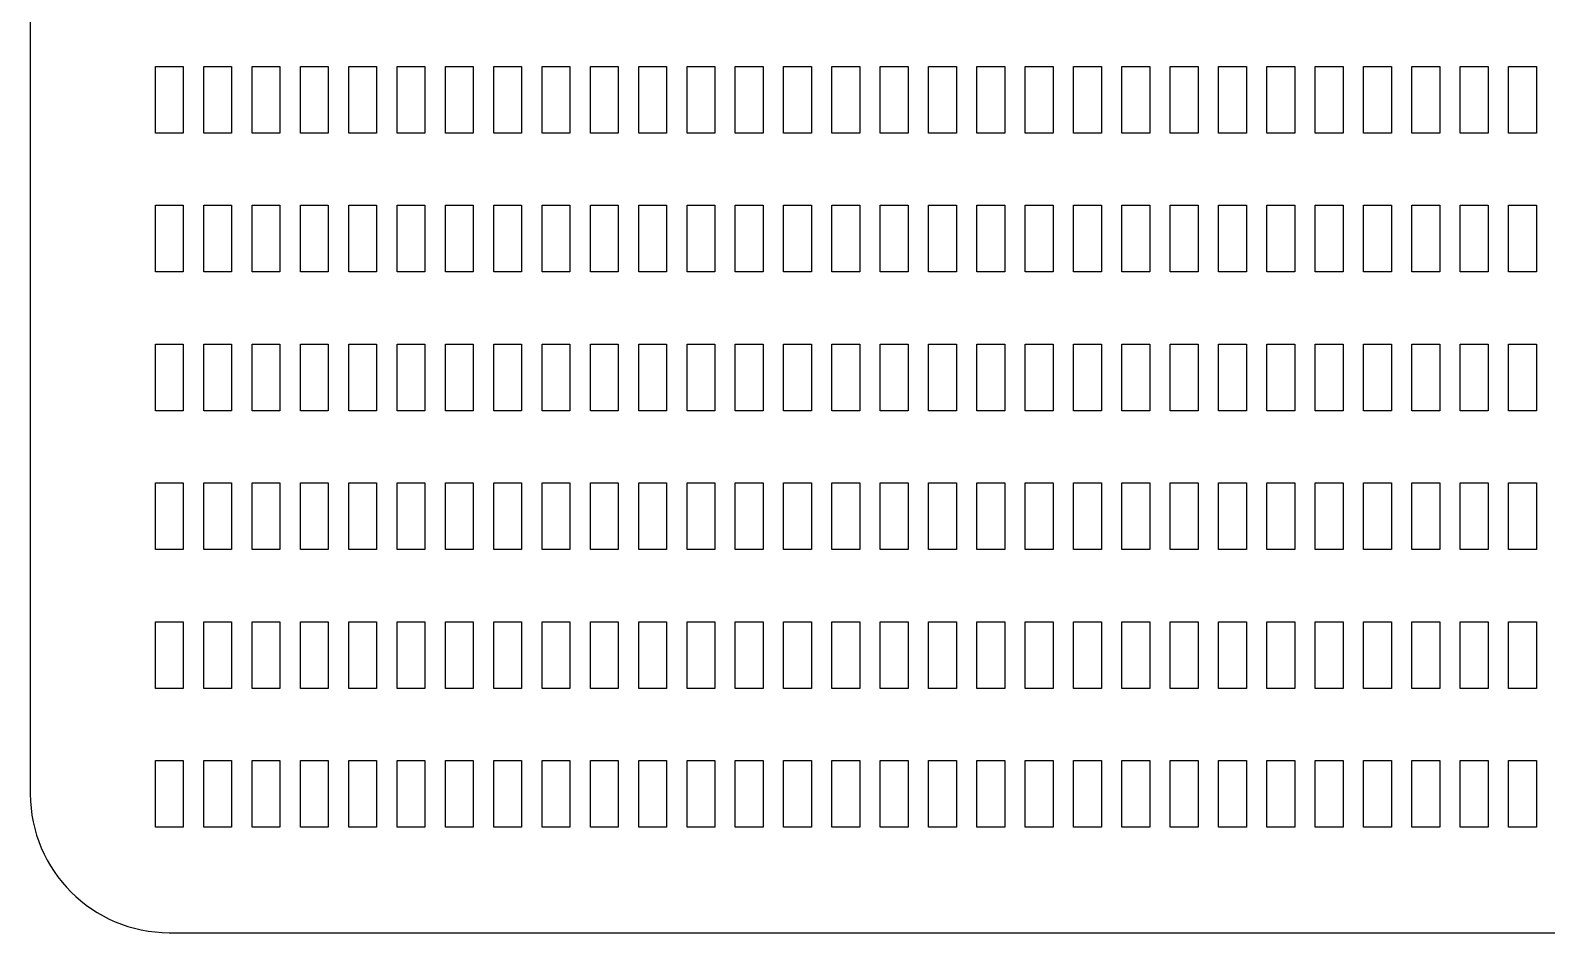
# Model space of a CAD drawing. Extents: x 9 to 33, y 0 to 18.
# Drawn here: x 12.308 to 15.036, y 4.035 to 5.66 of the extents above; entities that cross this region are included whole.
import ezdxf

# ---------------------------------------------------------------- set-up
doc = ezdxf.new("R2010")
doc.units = 0
doc.header["$MEASUREMENT"] = 0
doc.layers.add('OBJECT', color=3, linetype='CONTINUOUS')

msp = doc.modelspace()

# ---------------------------------------------------------------- linework, layer by layer
at = {"layer": 'OBJECT'}
for p, q in [((12.30769, 6.90987), (12.30769, 4.28487)), ((12.53269, 5.59487), (12.58269, 5.59487)), ((12.53269, 5.47487), (12.53269, 5.59487)), ((12.58269, 5.59487), (12.58269, 5.47487)), ((12.61965, 5.47487), (12.61965, 5.59487)), ((12.61965, 5.59487), (12.66965, 5.59487)), ((12.66965, 5.59487), (12.66965, 5.47487)), ((12.70661, 5.47487), (12.70661, 5.59487)), ((12.70661, 5.59487), (12.75661, 5.59487)), ((12.75661, 5.59487), (12.75661, 5.47487)), ((12.79357, 5.47487), (12.79357, 5.59487)), ((12.79357, 5.59487), (12.84357, 5.59487)), ((12.84357, 5.59487), (12.84357, 5.47487)), ((12.88053, 5.47487), (12.88053, 5.59487)), ((12.88053, 5.59487), (12.93053, 5.59487)), ((12.93053, 5.59487), (12.93053, 5.47487)), ((12.9675, 5.47487), (12.9675, 5.59487)), ((12.9675, 5.59487), (13.0175, 5.59487)), ((13.0175, 5.59487), (13.0175, 5.47487)), ((13.05446, 5.47487), (13.05446, 5.59487)), ((13.05446, 5.59487), (13.10446, 5.59487)), ((13.10446, 5.59487), (13.10446, 5.47487)), ((13.14142, 5.47487), (13.14142, 5.59487)), ((13.14142, 5.59487), (13.19142, 5.59487)), ((13.19142, 5.59487), (13.19142, 5.47487)), ((13.22838, 5.47487), (13.22838, 5.59487)), ((13.22838, 5.59487), (13.27838, 5.59487)), ((13.27838, 5.59487), (13.27838, 5.47487)), ((13.31534, 5.47487), (13.31534, 5.59487)), ((13.31534, 5.59487), (13.36534, 5.59487)), ((13.36534, 5.59487), (13.36534, 5.47487)), ((13.40231, 5.47487), (13.40231, 5.59487)), ((13.40231, 5.59487), (13.45231, 5.59487)), ((13.45231, 5.59487), (13.45231, 5.47487)), ((13.48927, 5.47487), (13.48927, 5.59487)), ((13.48927, 5.59487), (13.53927, 5.59487)), ((13.53927, 5.59487), (13.53927, 5.47487)), ((13.57623, 5.47487), (13.57623, 5.59487)), ((13.57623, 5.59487), (13.62623, 5.59487)), ((13.62623, 5.59487), (13.62623, 5.47487)), ((13.66319, 5.47487), (13.66319, 5.59487)), ((13.66319, 5.59487), (13.71319, 5.59487)), ((13.71319, 5.59487), (13.71319, 5.47487)), ((13.75015, 5.47487), (13.75015, 5.59487)), ((13.75015, 5.59487), (13.80015, 5.59487)), ((13.80015, 5.59487), (13.80015, 5.47487)), ((13.83712, 5.47487), (13.83712, 5.59487)), ((13.83712, 5.59487), (13.88712, 5.59487)), ((13.88712, 5.59487), (13.88712, 5.47487)), ((13.92408, 5.47487), (13.92408, 5.59487)), ((13.92408, 5.59487), (13.97408, 5.59487)), ((13.97408, 5.59487), (13.97408, 5.47487)), ((14.01104, 5.47487), (14.01104, 5.59487)), ((14.01104, 5.59487), (14.06104, 5.59487)), ((14.06104, 5.59487), (14.06104, 5.47487)), ((14.098, 5.47487), (14.098, 5.59487)), ((14.098, 5.59487), (14.148, 5.59487)), ((14.148, 5.59487), (14.148, 5.47487)), ((14.18496, 5.47487), (14.18496, 5.59487)), ((14.18496, 5.59487), (14.23496, 5.59487)), ((14.23496, 5.59487), (14.23496, 5.47487)), ((14.27193, 5.47487), (14.27193, 5.59487)), ((14.27193, 5.59487), (14.32193, 5.59487)), ((14.32193, 5.59487), (14.32193, 5.47487)), ((14.35889, 5.47487), (14.35889, 5.59487)), ((14.35889, 5.59487), (14.40889, 5.59487)), ((14.40889, 5.59487), (14.40889, 5.47487)), ((14.44585, 5.47487), (14.44585, 5.59487)), ((14.44585, 5.59487), (14.49585, 5.59487)), ((14.49585, 5.59487), (14.49585, 5.47487)), ((14.53281, 5.47487), (14.53281, 5.59487)), ((14.53281, 5.59487), (14.58281, 5.59487)), ((14.58281, 5.59487), (14.58281, 5.47487)), ((14.61977, 5.47487), (14.61977, 5.59487)), ((14.61977, 5.59487), (14.66977, 5.59487)), ((14.66977, 5.59487), (14.66977, 5.47487)), ((14.70674, 5.47487), (14.70674, 5.59487)), ((14.70674, 5.59487), (14.75674, 5.59487)), ((14.75674, 5.59487), (14.75674, 5.47487)), ((14.7937, 5.47487), (14.7937, 5.59487)), ((14.7937, 5.59487), (14.8437, 5.59487)), ((14.8437, 5.59487), (14.8437, 5.47487)), ((14.88066, 5.47487), (14.88066, 5.59487)), ((14.88066, 5.59487), (14.93066, 5.59487)), ((14.93066, 5.59487), (14.93066, 5.47487)), ((14.96762, 5.47487), (14.96762, 5.59487)), ((14.96762, 5.59487), (15.01762, 5.59487)), ((15.01762, 5.59487), (15.01762, 5.47487)), ((12.58269, 5.47487), (12.53269, 5.47487)), ((12.66965, 5.47487), (12.61965, 5.47487)), ((12.75661, 5.47487), (12.70661, 5.47487)), ((12.84357, 5.47487), (12.79357, 5.47487)), ((12.93053, 5.47487), (12.88053, 5.47487)), ((13.0175, 5.47487), (12.9675, 5.47487)), ((13.10446, 5.47487), (13.05446, 5.47487)), ((13.19142, 5.47487), (13.14142, 5.47487)), ((13.27838, 5.47487), (13.22838, 5.47487)), ((13.36534, 5.47487), (13.31534, 5.47487)), ((13.45231, 5.47487), (13.40231, 5.47487)), ((13.53927, 5.47487), (13.48927, 5.47487)), ((13.62623, 5.47487), (13.57623, 5.47487)), ((13.71319, 5.47487), (13.66319, 5.47487)), ((13.80015, 5.47487), (13.75015, 5.47487)), ((13.88712, 5.47487), (13.83712, 5.47487)), ((13.97408, 5.47487), (13.92408, 5.47487)), ((14.06104, 5.47487), (14.01104, 5.47487)), ((14.148, 5.47487), (14.098, 5.47487)), ((14.23496, 5.47487), (14.18496, 5.47487)), ((14.32193, 5.47487), (14.27193, 5.47487)), ((14.40889, 5.47487), (14.35889, 5.47487)), ((14.49585, 5.47487), (14.44585, 5.47487)), ((14.58281, 5.47487), (14.53281, 5.47487)), ((14.66977, 5.47487), (14.61977, 5.47487)), ((14.75674, 5.47487), (14.70674, 5.47487)), ((14.8437, 5.47487), (14.7937, 5.47487)), ((14.93066, 5.47487), (14.88066, 5.47487)), ((15.01762, 5.47487), (14.96762, 5.47487)), ((12.53269, 5.34487), (12.58269, 5.34487)), ((12.53269, 5.22487), (12.53269, 5.34487)), ((12.58269, 5.34487), (12.58269, 5.22487)), ((12.61965, 5.22487), (12.61965, 5.34487)), ((12.61965, 5.34487), (12.66965, 5.34487)), ((12.66965, 5.34487), (12.66965, 5.22487)), ((12.70661, 5.22487), (12.70661, 5.34487)), ((12.70661, 5.34487), (12.75661, 5.34487)), ((12.75661, 5.34487), (12.75661, 5.22487)), ((12.79357, 5.22487), (12.79357, 5.34487)), ((12.79357, 5.34487), (12.84357, 5.34487)), ((12.84357, 5.34487), (12.84357, 5.22487)), ((12.88053, 5.22487), (12.88053, 5.34487)), ((12.88053, 5.34487), (12.93053, 5.34487)), ((12.93053, 5.34487), (12.93053, 5.22487)), ((12.9675, 5.22487), (12.9675, 5.34487)), ((12.9675, 5.34487), (13.0175, 5.34487)), ((13.0175, 5.34487), (13.0175, 5.22487)), ((13.05446, 5.22487), (13.05446, 5.34487)), ((13.05446, 5.34487), (13.10446, 5.34487)), ((13.10446, 5.34487), (13.10446, 5.22487)), ((13.14142, 5.22487), (13.14142, 5.34487)), ((13.14142, 5.34487), (13.19142, 5.34487)), ((13.19142, 5.34487), (13.19142, 5.22487)), ((13.22838, 5.22487), (13.22838, 5.34487)), ((13.22838, 5.34487), (13.27838, 5.34487)), ((13.27838, 5.34487), (13.27838, 5.22487)), ((13.31534, 5.22487), (13.31534, 5.34487)), ((13.31534, 5.34487), (13.36534, 5.34487)), ((13.36534, 5.34487), (13.36534, 5.22487)), ((13.40231, 5.22487), (13.40231, 5.34487)), ((13.40231, 5.34487), (13.45231, 5.34487)), ((13.45231, 5.34487), (13.45231, 5.22487)), ((13.48927, 5.22487), (13.48927, 5.34487)), ((13.48927, 5.34487), (13.53927, 5.34487)), ((13.53927, 5.34487), (13.53927, 5.22487)), ((13.57623, 5.22487), (13.57623, 5.34487)), ((13.57623, 5.34487), (13.62623, 5.34487)), ((13.62623, 5.34487), (13.62623, 5.22487)), ((13.66319, 5.22487), (13.66319, 5.34487)), ((13.66319, 5.34487), (13.71319, 5.34487)), ((13.71319, 5.34487), (13.71319, 5.22487)), ((13.75015, 5.22487), (13.75015, 5.34487)), ((13.75015, 5.34487), (13.80015, 5.34487)), ((13.80015, 5.34487), (13.80015, 5.22487)), ((13.83712, 5.22487), (13.83712, 5.34487)), ((13.83712, 5.34487), (13.88712, 5.34487)), ((13.88712, 5.34487), (13.88712, 5.22487)), ((13.92408, 5.22487), (13.92408, 5.34487)), ((13.92408, 5.34487), (13.97408, 5.34487)), ((13.97408, 5.34487), (13.97408, 5.22487)), ((14.01104, 5.22487), (14.01104, 5.34487)), ((14.01104, 5.34487), (14.06104, 5.34487)), ((14.06104, 5.34487), (14.06104, 5.22487)), ((14.098, 5.22487), (14.098, 5.34487)), ((14.098, 5.34487), (14.148, 5.34487)), ((14.148, 5.34487), (14.148, 5.22487)), ((14.18496, 5.22487), (14.18496, 5.34487)), ((14.18496, 5.34487), (14.23496, 5.34487)), ((14.23496, 5.34487), (14.23496, 5.22487)), ((14.27193, 5.22487), (14.27193, 5.34487)), ((14.27193, 5.34487), (14.32193, 5.34487)), ((14.32193, 5.34487), (14.32193, 5.22487)), ((14.35889, 5.22487), (14.35889, 5.34487)), ((14.35889, 5.34487), (14.40889, 5.34487)), ((14.40889, 5.34487), (14.40889, 5.22487)), ((14.44585, 5.22487), (14.44585, 5.34487)), ((14.44585, 5.34487), (14.49585, 5.34487)), ((14.49585, 5.34487), (14.49585, 5.22487)), ((14.53281, 5.22487), (14.53281, 5.34487)), ((14.53281, 5.34487), (14.58281, 5.34487)), ((14.58281, 5.34487), (14.58281, 5.22487)), ((14.61977, 5.22487), (14.61977, 5.34487)), ((14.61977, 5.34487), (14.66977, 5.34487)), ((14.66977, 5.34487), (14.66977, 5.22487)), ((14.70674, 5.22487), (14.70674, 5.34487)), ((14.70674, 5.34487), (14.75674, 5.34487)), ((14.75674, 5.34487), (14.75674, 5.22487)), ((14.7937, 5.22487), (14.7937, 5.34487)), ((14.7937, 5.34487), (14.8437, 5.34487)), ((14.8437, 5.34487), (14.8437, 5.22487)), ((14.88066, 5.22487), (14.88066, 5.34487)), ((14.88066, 5.34487), (14.93066, 5.34487)), ((14.93066, 5.34487), (14.93066, 5.22487)), ((14.96762, 5.22487), (14.96762, 5.34487)), ((14.96762, 5.34487), (15.01762, 5.34487)), ((15.01762, 5.34487), (15.01762, 5.22487)), ((12.58269, 5.22487), (12.53269, 5.22487)), ((12.66965, 5.22487), (12.61965, 5.22487)), ((12.75661, 5.22487), (12.70661, 5.22487)), ((12.84357, 5.22487), (12.79357, 5.22487)), ((12.93053, 5.22487), (12.88053, 5.22487)), ((13.0175, 5.22487), (12.9675, 5.22487)), ((13.10446, 5.22487), (13.05446, 5.22487)), ((13.19142, 5.22487), (13.14142, 5.22487)), ((13.27838, 5.22487), (13.22838, 5.22487)), ((13.36534, 5.22487), (13.31534, 5.22487)), ((13.45231, 5.22487), (13.40231, 5.22487)), ((13.53927, 5.22487), (13.48927, 5.22487)), ((13.62623, 5.22487), (13.57623, 5.22487)), ((13.71319, 5.22487), (13.66319, 5.22487)), ((13.80015, 5.22487), (13.75015, 5.22487)), ((13.88712, 5.22487), (13.83712, 5.22487)), ((13.97408, 5.22487), (13.92408, 5.22487)), ((14.06104, 5.22487), (14.01104, 5.22487)), ((14.148, 5.22487), (14.098, 5.22487)), ((14.23496, 5.22487), (14.18496, 5.22487)), ((14.32193, 5.22487), (14.27193, 5.22487)), ((14.40889, 5.22487), (14.35889, 5.22487)), ((14.49585, 5.22487), (14.44585, 5.22487)), ((14.58281, 5.22487), (14.53281, 5.22487)), ((14.66977, 5.22487), (14.61977, 5.22487)), ((14.75674, 5.22487), (14.70674, 5.22487)), ((14.8437, 5.22487), (14.7937, 5.22487)), ((14.93066, 5.22487), (14.88066, 5.22487)), ((15.01762, 5.22487), (14.96762, 5.22487)), ((12.53269, 5.09487), (12.58269, 5.09487)), ((12.53269, 4.97487), (12.53269, 5.09487)), ((12.58269, 5.09487), (12.58269, 4.97487)), ((12.61965, 4.97487), (12.61965, 5.09487)), ((12.61965, 5.09487), (12.66965, 5.09487)), ((12.66965, 5.09487), (12.66965, 4.97487)), ((12.70661, 4.97487), (12.70661, 5.09487)), ((12.70661, 5.09487), (12.75661, 5.09487)), ((12.75661, 5.09487), (12.75661, 4.97487)), ((12.79357, 4.97487), (12.79357, 5.09487)), ((12.79357, 5.09487), (12.84357, 5.09487)), ((12.84357, 5.09487), (12.84357, 4.97487)), ((12.88053, 4.97487), (12.88053, 5.09487)), ((12.88053, 5.09487), (12.93053, 5.09487)), ((12.93053, 5.09487), (12.93053, 4.97487)), ((12.9675, 4.97487), (12.9675, 5.09487)), ((12.9675, 5.09487), (13.0175, 5.09487)), ((13.0175, 5.09487), (13.0175, 4.97487)), ((13.05446, 4.97487), (13.05446, 5.09487)), ((13.05446, 5.09487), (13.10446, 5.09487)), ((13.10446, 5.09487), (13.10446, 4.97487)), ((13.14142, 4.97487), (13.14142, 5.09487)), ((13.14142, 5.09487), (13.19142, 5.09487)), ((13.19142, 5.09487), (13.19142, 4.97487)), ((13.22838, 4.97487), (13.22838, 5.09487)), ((13.22838, 5.09487), (13.27838, 5.09487)), ((13.27838, 5.09487), (13.27838, 4.97487)), ((13.31534, 4.97487), (13.31534, 5.09487)), ((13.31534, 5.09487), (13.36534, 5.09487)), ((13.36534, 5.09487), (13.36534, 4.97487)), ((13.40231, 4.97487), (13.40231, 5.09487)), ((13.40231, 5.09487), (13.45231, 5.09487)), ((13.45231, 5.09487), (13.45231, 4.97487)), ((13.48927, 4.97487), (13.48927, 5.09487)), ((13.48927, 5.09487), (13.53927, 5.09487)), ((13.53927, 5.09487), (13.53927, 4.97487)), ((13.57623, 4.97487), (13.57623, 5.09487)), ((13.57623, 5.09487), (13.62623, 5.09487)), ((13.62623, 5.09487), (13.62623, 4.97487)), ((13.66319, 4.97487), (13.66319, 5.09487)), ((13.66319, 5.09487), (13.71319, 5.09487)), ((13.71319, 5.09487), (13.71319, 4.97487)), ((13.75015, 4.97487), (13.75015, 5.09487)), ((13.75015, 5.09487), (13.80015, 5.09487)), ((13.80015, 5.09487), (13.80015, 4.97487)), ((13.83712, 4.97487), (13.83712, 5.09487)), ((13.83712, 5.09487), (13.88712, 5.09487)), ((13.88712, 5.09487), (13.88712, 4.97487)), ((13.92408, 4.97487), (13.92408, 5.09487)), ((13.92408, 5.09487), (13.97408, 5.09487)), ((13.97408, 5.09487), (13.97408, 4.97487)), ((14.01104, 4.97487), (14.01104, 5.09487)), ((14.01104, 5.09487), (14.06104, 5.09487)), ((14.06104, 5.09487), (14.06104, 4.97487)), ((14.098, 4.97487), (14.098, 5.09487)), ((14.098, 5.09487), (14.148, 5.09487)), ((14.148, 5.09487), (14.148, 4.97487)), ((14.18496, 4.97487), (14.18496, 5.09487)), ((14.18496, 5.09487), (14.23496, 5.09487)), ((14.23496, 5.09487), (14.23496, 4.97487)), ((14.27193, 4.97487), (14.27193, 5.09487)), ((14.27193, 5.09487), (14.32193, 5.09487)), ((14.32193, 5.09487), (14.32193, 4.97487)), ((14.35889, 4.97487), (14.35889, 5.09487)), ((14.35889, 5.09487), (14.40889, 5.09487)), ((14.40889, 5.09487), (14.40889, 4.97487)), ((14.44585, 4.97487), (14.44585, 5.09487)), ((14.44585, 5.09487), (14.49585, 5.09487)), ((14.49585, 5.09487), (14.49585, 4.97487)), ((14.53281, 4.97487), (14.53281, 5.09487)), ((14.53281, 5.09487), (14.58281, 5.09487)), ((14.58281, 5.09487), (14.58281, 4.97487)), ((14.61977, 4.97487), (14.61977, 5.09487)), ((14.61977, 5.09487), (14.66977, 5.09487)), ((14.66977, 5.09487), (14.66977, 4.97487)), ((14.70674, 4.97487), (14.70674, 5.09487)), ((14.70674, 5.09487), (14.75674, 5.09487)), ((14.75674, 5.09487), (14.75674, 4.97487)), ((14.7937, 4.97487), (14.7937, 5.09487)), ((14.7937, 5.09487), (14.8437, 5.09487)), ((14.8437, 5.09487), (14.8437, 4.97487)), ((14.88066, 4.97487), (14.88066, 5.09487)), ((14.88066, 5.09487), (14.93066, 5.09487)), ((14.93066, 5.09487), (14.93066, 4.97487)), ((14.96762, 4.97487), (14.96762, 5.09487)), ((14.96762, 5.09487), (15.01762, 5.09487)), ((15.01762, 5.09487), (15.01762, 4.97487)), ((12.58269, 4.97487), (12.53269, 4.97487)), ((12.66965, 4.97487), (12.61965, 4.97487)), ((12.75661, 4.97487), (12.70661, 4.97487)), ((12.84357, 4.97487), (12.79357, 4.97487)), ((12.93053, 4.97487), (12.88053, 4.97487)), ((13.0175, 4.97487), (12.9675, 4.97487)), ((13.10446, 4.97487), (13.05446, 4.97487)), ((13.19142, 4.97487), (13.14142, 4.97487)), ((13.27838, 4.97487), (13.22838, 4.97487)), ((13.36534, 4.97487), (13.31534, 4.97487)), ((13.45231, 4.97487), (13.40231, 4.97487)), ((13.53927, 4.97487), (13.48927, 4.97487)), ((13.62623, 4.97487), (13.57623, 4.97487)), ((13.71319, 4.97487), (13.66319, 4.97487)), ((13.80015, 4.97487), (13.75015, 4.97487)), ((13.88712, 4.97487), (13.83712, 4.97487)), ((13.97408, 4.97487), (13.92408, 4.97487)), ((14.06104, 4.97487), (14.01104, 4.97487)), ((14.148, 4.97487), (14.098, 4.97487)), ((14.23496, 4.97487), (14.18496, 4.97487)), ((14.32193, 4.97487), (14.27193, 4.97487)), ((14.40889, 4.97487), (14.35889, 4.97487)), ((14.49585, 4.97487), (14.44585, 4.97487)), ((14.58281, 4.97487), (14.53281, 4.97487)), ((14.66977, 4.97487), (14.61977, 4.97487)), ((14.75674, 4.97487), (14.70674, 4.97487)), ((14.8437, 4.97487), (14.7937, 4.97487)), ((14.93066, 4.97487), (14.88066, 4.97487)), ((15.01762, 4.97487), (14.96762, 4.97487)), ((12.53269, 4.84487), (12.58269, 4.84487)), ((12.53269, 4.72487), (12.53269, 4.84487)), ((12.58269, 4.84487), (12.58269, 4.72487)), ((12.61965, 4.72487), (12.61965, 4.84487)), ((12.61965, 4.84487), (12.66965, 4.84487)), ((12.66965, 4.84487), (12.66965, 4.72487)), ((12.70661, 4.72487), (12.70661, 4.84487)), ((12.70661, 4.84487), (12.75661, 4.84487)), ((12.75661, 4.84487), (12.75661, 4.72487)), ((12.79357, 4.72487), (12.79357, 4.84487)), ((12.79357, 4.84487), (12.84357, 4.84487)), ((12.84357, 4.84487), (12.84357, 4.72487)), ((12.88053, 4.72487), (12.88053, 4.84487)), ((12.88053, 4.84487), (12.93053, 4.84487)), ((12.93053, 4.84487), (12.93053, 4.72487)), ((12.9675, 4.72487), (12.9675, 4.84487)), ((12.9675, 4.84487), (13.0175, 4.84487)), ((13.0175, 4.84487), (13.0175, 4.72487)), ((13.05446, 4.72487), (13.05446, 4.84487)), ((13.05446, 4.84487), (13.10446, 4.84487)), ((13.10446, 4.84487), (13.10446, 4.72487)), ((13.14142, 4.72487), (13.14142, 4.84487)), ((13.14142, 4.84487), (13.19142, 4.84487)), ((13.19142, 4.84487), (13.19142, 4.72487)), ((13.22838, 4.72487), (13.22838, 4.84487)), ((13.22838, 4.84487), (13.27838, 4.84487)), ((13.27838, 4.84487), (13.27838, 4.72487)), ((13.31534, 4.72487), (13.31534, 4.84487)), ((13.31534, 4.84487), (13.36534, 4.84487)), ((13.36534, 4.84487), (13.36534, 4.72487)), ((13.40231, 4.72487), (13.40231, 4.84487)), ((13.40231, 4.84487), (13.45231, 4.84487)), ((13.45231, 4.84487), (13.45231, 4.72487)), ((13.48927, 4.72487), (13.48927, 4.84487)), ((13.48927, 4.84487), (13.53927, 4.84487)), ((13.53927, 4.84487), (13.53927, 4.72487)), ((13.57623, 4.72487), (13.57623, 4.84487)), ((13.57623, 4.84487), (13.62623, 4.84487)), ((13.62623, 4.84487), (13.62623, 4.72487)), ((13.66319, 4.72487), (13.66319, 4.84487)), ((13.66319, 4.84487), (13.71319, 4.84487)), ((13.71319, 4.84487), (13.71319, 4.72487)), ((13.75015, 4.72487), (13.75015, 4.84487)), ((13.75015, 4.84487), (13.80015, 4.84487)), ((13.80015, 4.84487), (13.80015, 4.72487)), ((13.83712, 4.72487), (13.83712, 4.84487)), ((13.83712, 4.84487), (13.88712, 4.84487)), ((13.88712, 4.84487), (13.88712, 4.72487)), ((13.92408, 4.72487), (13.92408, 4.84487)), ((13.92408, 4.84487), (13.97408, 4.84487)), ((13.97408, 4.84487), (13.97408, 4.72487)), ((14.01104, 4.72487), (14.01104, 4.84487)), ((14.01104, 4.84487), (14.06104, 4.84487)), ((14.06104, 4.84487), (14.06104, 4.72487)), ((14.098, 4.72487), (14.098, 4.84487)), ((14.098, 4.84487), (14.148, 4.84487)), ((14.148, 4.84487), (14.148, 4.72487)), ((14.18496, 4.72487), (14.18496, 4.84487)), ((14.18496, 4.84487), (14.23496, 4.84487)), ((14.23496, 4.84487), (14.23496, 4.72487)), ((14.27193, 4.72487), (14.27193, 4.84487)), ((14.27193, 4.84487), (14.32193, 4.84487)), ((14.32193, 4.84487), (14.32193, 4.72487)), ((14.35889, 4.72487), (14.35889, 4.84487)), ((14.35889, 4.84487), (14.40889, 4.84487)), ((14.40889, 4.84487), (14.40889, 4.72487)), ((14.44585, 4.72487), (14.44585, 4.84487)), ((14.44585, 4.84487), (14.49585, 4.84487)), ((14.49585, 4.84487), (14.49585, 4.72487)), ((14.53281, 4.72487), (14.53281, 4.84487)), ((14.53281, 4.84487), (14.58281, 4.84487)), ((14.58281, 4.84487), (14.58281, 4.72487)), ((14.61977, 4.72487), (14.61977, 4.84487)), ((14.61977, 4.84487), (14.66977, 4.84487)), ((14.66977, 4.84487), (14.66977, 4.72487)), ((14.70674, 4.72487), (14.70674, 4.84487)), ((14.70674, 4.84487), (14.75674, 4.84487)), ((14.75674, 4.84487), (14.75674, 4.72487)), ((14.7937, 4.72487), (14.7937, 4.84487)), ((14.7937, 4.84487), (14.8437, 4.84487)), ((14.8437, 4.84487), (14.8437, 4.72487)), ((14.88066, 4.72487), (14.88066, 4.84487)), ((14.88066, 4.84487), (14.93066, 4.84487)), ((14.93066, 4.84487), (14.93066, 4.72487)), ((14.96762, 4.72487), (14.96762, 4.84487)), ((14.96762, 4.84487), (15.01762, 4.84487)), ((15.01762, 4.84487), (15.01762, 4.72487)), ((12.58269, 4.72487), (12.53269, 4.72487)), ((12.66965, 4.72487), (12.61965, 4.72487)), ((12.75661, 4.72487), (12.70661, 4.72487)), ((12.84357, 4.72487), (12.79357, 4.72487)), ((12.93053, 4.72487), (12.88053, 4.72487)), ((13.0175, 4.72487), (12.9675, 4.72487)), ((13.10446, 4.72487), (13.05446, 4.72487)), ((13.19142, 4.72487), (13.14142, 4.72487)), ((13.27838, 4.72487), (13.22838, 4.72487)), ((13.36534, 4.72487), (13.31534, 4.72487)), ((13.45231, 4.72487), (13.40231, 4.72487)), ((13.53927, 4.72487), (13.48927, 4.72487)), ((13.62623, 4.72487), (13.57623, 4.72487)), ((13.71319, 4.72487), (13.66319, 4.72487)), ((13.80015, 4.72487), (13.75015, 4.72487)), ((13.88712, 4.72487), (13.83712, 4.72487)), ((13.97408, 4.72487), (13.92408, 4.72487)), ((14.06104, 4.72487), (14.01104, 4.72487)), ((14.148, 4.72487), (14.098, 4.72487)), ((14.23496, 4.72487), (14.18496, 4.72487)), ((14.32193, 4.72487), (14.27193, 4.72487)), ((14.40889, 4.72487), (14.35889, 4.72487)), ((14.49585, 4.72487), (14.44585, 4.72487)), ((14.58281, 4.72487), (14.53281, 4.72487)), ((14.66977, 4.72487), (14.61977, 4.72487)), ((14.75674, 4.72487), (14.70674, 4.72487)), ((14.8437, 4.72487), (14.7937, 4.72487)), ((14.93066, 4.72487), (14.88066, 4.72487)), ((15.01762, 4.72487), (14.96762, 4.72487)), ((12.53269, 4.59487), (12.58269, 4.59487)), ((12.53269, 4.47487), (12.53269, 4.59487)), ((12.58269, 4.59487), (12.58269, 4.47487)), ((12.61965, 4.47487), (12.61965, 4.59487)), ((12.61965, 4.59487), (12.66965, 4.59487)), ((12.66965, 4.59487), (12.66965, 4.47487)), ((12.70661, 4.47487), (12.70661, 4.59487)), ((12.70661, 4.59487), (12.75661, 4.59487)), ((12.75661, 4.59487), (12.75661, 4.47487)), ((12.79357, 4.47487), (12.79357, 4.59487)), ((12.79357, 4.59487), (12.84357, 4.59487)), ((12.84357, 4.59487), (12.84357, 4.47487)), ((12.88053, 4.47487), (12.88053, 4.59487)), ((12.88053, 4.59487), (12.93053, 4.59487)), ((12.93053, 4.59487), (12.93053, 4.47487)), ((12.9675, 4.47487), (12.9675, 4.59487)), ((12.9675, 4.59487), (13.0175, 4.59487)), ((13.0175, 4.59487), (13.0175, 4.47487)), ((13.05446, 4.47487), (13.05446, 4.59487)), ((13.05446, 4.59487), (13.10446, 4.59487)), ((13.10446, 4.59487), (13.10446, 4.47487)), ((13.14142, 4.47487), (13.14142, 4.59487)), ((13.14142, 4.59487), (13.19142, 4.59487)), ((13.19142, 4.59487), (13.19142, 4.47487)), ((13.22838, 4.47487), (13.22838, 4.59487)), ((13.22838, 4.59487), (13.27838, 4.59487)), ((13.27838, 4.59487), (13.27838, 4.47487)), ((13.31534, 4.47487), (13.31534, 4.59487)), ((13.31534, 4.59487), (13.36534, 4.59487)), ((13.36534, 4.59487), (13.36534, 4.47487)), ((13.40231, 4.47487), (13.40231, 4.59487)), ((13.40231, 4.59487), (13.45231, 4.59487)), ((13.45231, 4.59487), (13.45231, 4.47487)), ((13.48927, 4.47487), (13.48927, 4.59487)), ((13.48927, 4.59487), (13.53927, 4.59487)), ((13.53927, 4.59487), (13.53927, 4.47487)), ((13.57623, 4.47487), (13.57623, 4.59487)), ((13.57623, 4.59487), (13.62623, 4.59487)), ((13.62623, 4.59487), (13.62623, 4.47487)), ((13.66319, 4.47487), (13.66319, 4.59487)), ((13.66319, 4.59487), (13.71319, 4.59487)), ((13.71319, 4.59487), (13.71319, 4.47487)), ((13.75015, 4.47487), (13.75015, 4.59487)), ((13.75015, 4.59487), (13.80015, 4.59487)), ((13.80015, 4.59487), (13.80015, 4.47487)), ((13.83712, 4.47487), (13.83712, 4.59487)), ((13.83712, 4.59487), (13.88712, 4.59487)), ((13.88712, 4.59487), (13.88712, 4.47487)), ((13.92408, 4.47487), (13.92408, 4.59487)), ((13.92408, 4.59487), (13.97408, 4.59487)), ((13.97408, 4.59487), (13.97408, 4.47487)), ((14.01104, 4.47487), (14.01104, 4.59487)), ((14.01104, 4.59487), (14.06104, 4.59487)), ((14.06104, 4.59487), (14.06104, 4.47487)), ((14.098, 4.47487), (14.098, 4.59487)), ((14.098, 4.59487), (14.148, 4.59487)), ((14.148, 4.59487), (14.148, 4.47487)), ((14.18496, 4.47487), (14.18496, 4.59487)), ((14.18496, 4.59487), (14.23496, 4.59487)), ((14.23496, 4.59487), (14.23496, 4.47487)), ((14.27193, 4.47487), (14.27193, 4.59487)), ((14.27193, 4.59487), (14.32193, 4.59487)), ((14.32193, 4.59487), (14.32193, 4.47487)), ((14.35889, 4.47487), (14.35889, 4.59487)), ((14.35889, 4.59487), (14.40889, 4.59487)), ((14.40889, 4.59487), (14.40889, 4.47487)), ((14.44585, 4.47487), (14.44585, 4.59487)), ((14.44585, 4.59487), (14.49585, 4.59487)), ((14.49585, 4.59487), (14.49585, 4.47487)), ((14.53281, 4.47487), (14.53281, 4.59487)), ((14.53281, 4.59487), (14.58281, 4.59487)), ((14.58281, 4.59487), (14.58281, 4.47487)), ((14.61977, 4.47487), (14.61977, 4.59487)), ((14.61977, 4.59487), (14.66977, 4.59487)), ((14.66977, 4.59487), (14.66977, 4.47487)), ((14.70674, 4.47487), (14.70674, 4.59487)), ((14.70674, 4.59487), (14.75674, 4.59487)), ((14.75674, 4.59487), (14.75674, 4.47487)), ((14.7937, 4.47487), (14.7937, 4.59487)), ((14.7937, 4.59487), (14.8437, 4.59487)), ((14.8437, 4.59487), (14.8437, 4.47487)), ((14.88066, 4.47487), (14.88066, 4.59487)), ((14.88066, 4.59487), (14.93066, 4.59487)), ((14.93066, 4.59487), (14.93066, 4.47487)), ((14.96762, 4.47487), (14.96762, 4.59487)), ((14.96762, 4.59487), (15.01762, 4.59487)), ((15.01762, 4.59487), (15.01762, 4.47487)), ((12.58269, 4.47487), (12.53269, 4.47487)), ((12.66965, 4.47487), (12.61965, 4.47487)), ((12.75661, 4.47487), (12.70661, 4.47487)), ((12.84357, 4.47487), (12.79357, 4.47487)), ((12.93053, 4.47487), (12.88053, 4.47487)), ((13.0175, 4.47487), (12.9675, 4.47487)), ((13.10446, 4.47487), (13.05446, 4.47487)), ((13.19142, 4.47487), (13.14142, 4.47487)), ((13.27838, 4.47487), (13.22838, 4.47487)), ((13.36534, 4.47487), (13.31534, 4.47487)), ((13.45231, 4.47487), (13.40231, 4.47487)), ((13.53927, 4.47487), (13.48927, 4.47487)), ((13.62623, 4.47487), (13.57623, 4.47487)), ((13.71319, 4.47487), (13.66319, 4.47487)), ((13.80015, 4.47487), (13.75015, 4.47487)), ((13.88712, 4.47487), (13.83712, 4.47487)), ((13.97408, 4.47487), (13.92408, 4.47487)), ((14.06104, 4.47487), (14.01104, 4.47487)), ((14.148, 4.47487), (14.098, 4.47487)), ((14.23496, 4.47487), (14.18496, 4.47487)), ((14.32193, 4.47487), (14.27193, 4.47487)), ((14.40889, 4.47487), (14.35889, 4.47487)), ((14.49585, 4.47487), (14.44585, 4.47487)), ((14.58281, 4.47487), (14.53281, 4.47487)), ((14.66977, 4.47487), (14.61977, 4.47487)), ((14.75674, 4.47487), (14.70674, 4.47487)), ((14.8437, 4.47487), (14.7937, 4.47487)), ((14.93066, 4.47487), (14.88066, 4.47487)), ((15.01762, 4.47487), (14.96762, 4.47487)), ((12.53269, 4.22487), (12.53269, 4.34487)), ((12.53269, 4.34487), (12.58269, 4.34487)), ((12.58269, 4.34487), (12.58269, 4.22487)), ((12.61965, 4.34487), (12.66965, 4.34487)), ((12.61965, 4.22487), (12.61965, 4.34487)), ((12.66965, 4.34487), (12.66965, 4.22487)), ((12.70661, 4.34487), (12.75661, 4.34487)), ((12.70661, 4.22487), (12.70661, 4.34487)), ((12.75661, 4.34487), (12.75661, 4.22487)), ((12.79357, 4.34487), (12.84357, 4.34487)), ((12.79357, 4.22487), (12.79357, 4.34487)), ((12.84357, 4.34487), (12.84357, 4.22487)), ((12.88053, 4.34487), (12.93053, 4.34487)), ((12.88053, 4.22487), (12.88053, 4.34487)), ((12.93053, 4.34487), (12.93053, 4.22487)), ((12.9675, 4.34487), (13.0175, 4.34487)), ((12.9675, 4.22487), (12.9675, 4.34487)), ((13.0175, 4.34487), (13.0175, 4.22487)), ((13.05446, 4.34487), (13.10446, 4.34487)), ((13.05446, 4.22487), (13.05446, 4.34487)), ((13.10446, 4.34487), (13.10446, 4.22487)), ((13.14142, 4.34487), (13.19142, 4.34487)), ((13.14142, 4.22487), (13.14142, 4.34487)), ((13.19142, 4.34487), (13.19142, 4.22487)), ((13.22838, 4.34487), (13.27838, 4.34487)), ((13.22838, 4.22487), (13.22838, 4.34487)), ((13.27838, 4.34487), (13.27838, 4.22487)), ((13.31534, 4.34487), (13.36534, 4.34487)), ((13.31534, 4.22487), (13.31534, 4.34487)), ((13.36534, 4.34487), (13.36534, 4.22487)), ((13.40231, 4.34487), (13.45231, 4.34487)), ((13.40231, 4.22487), (13.40231, 4.34487)), ((13.45231, 4.34487), (13.45231, 4.22487)), ((13.48927, 4.34487), (13.53927, 4.34487)), ((13.48927, 4.22487), (13.48927, 4.34487)), ((13.53927, 4.34487), (13.53927, 4.22487)), ((13.57623, 4.34487), (13.62623, 4.34487)), ((13.57623, 4.22487), (13.57623, 4.34487)), ((13.62623, 4.34487), (13.62623, 4.22487)), ((13.66319, 4.34487), (13.71319, 4.34487)), ((13.66319, 4.22487), (13.66319, 4.34487)), ((13.71319, 4.34487), (13.71319, 4.22487)), ((13.75015, 4.34487), (13.80015, 4.34487)), ((13.75015, 4.22487), (13.75015, 4.34487)), ((13.80015, 4.34487), (13.80015, 4.22487)), ((13.83712, 4.34487), (13.88712, 4.34487)), ((13.83712, 4.22487), (13.83712, 4.34487)), ((13.88712, 4.34487), (13.88712, 4.22487)), ((13.92408, 4.34487), (13.97408, 4.34487)), ((13.92408, 4.22487), (13.92408, 4.34487)), ((13.97408, 4.34487), (13.97408, 4.22487)), ((14.01104, 4.34487), (14.06104, 4.34487)), ((14.01104, 4.22487), (14.01104, 4.34487)), ((14.06104, 4.34487), (14.06104, 4.22487)), ((14.098, 4.34487), (14.148, 4.34487)), ((14.098, 4.22487), (14.098, 4.34487)), ((14.148, 4.34487), (14.148, 4.22487)), ((14.18496, 4.34487), (14.23496, 4.34487)), ((14.18496, 4.22487), (14.18496, 4.34487)), ((14.23496, 4.34487), (14.23496, 4.22487)), ((14.27193, 4.34487), (14.32193, 4.34487)), ((14.27193, 4.22487), (14.27193, 4.34487)), ((14.32193, 4.34487), (14.32193, 4.22487)), ((14.35889, 4.34487), (14.40889, 4.34487)), ((14.35889, 4.22487), (14.35889, 4.34487)), ((14.40889, 4.34487), (14.40889, 4.22487)), ((14.44585, 4.34487), (14.49585, 4.34487)), ((14.44585, 4.22487), (14.44585, 4.34487)), ((14.49585, 4.34487), (14.49585, 4.22487)), ((14.53281, 4.34487), (14.58281, 4.34487)), ((14.53281, 4.22487), (14.53281, 4.34487)), ((14.58281, 4.34487), (14.58281, 4.22487)), ((14.61977, 4.34487), (14.66977, 4.34487)), ((14.61977, 4.22487), (14.61977, 4.34487)), ((14.66977, 4.34487), (14.66977, 4.22487)), ((14.70674, 4.34487), (14.75674, 4.34487)), ((14.70674, 4.22487), (14.70674, 4.34487)), ((14.75674, 4.34487), (14.75674, 4.22487)), ((14.7937, 4.34487), (14.8437, 4.34487)), ((14.7937, 4.22487), (14.7937, 4.34487)), ((14.8437, 4.34487), (14.8437, 4.22487)), ((14.88066, 4.34487), (14.93066, 4.34487)), ((14.88066, 4.22487), (14.88066, 4.34487)), ((14.93066, 4.34487), (14.93066, 4.22487)), ((14.96762, 4.34487), (15.01762, 4.34487)), ((14.96762, 4.22487), (14.96762, 4.34487)), ((15.01762, 4.34487), (15.01762, 4.22487)), ((12.58269, 4.22487), (12.53269, 4.22487)), ((12.66965, 4.22487), (12.61965, 4.22487)), ((12.75661, 4.22487), (12.70661, 4.22487)), ((12.84357, 4.22487), (12.79357, 4.22487)), ((12.93053, 4.22487), (12.88053, 4.22487)), ((13.0175, 4.22487), (12.9675, 4.22487)), ((13.10446, 4.22487), (13.05446, 4.22487)), ((13.19142, 4.22487), (13.14142, 4.22487)), ((13.27838, 4.22487), (13.22838, 4.22487)), ((13.36534, 4.22487), (13.31534, 4.22487)), ((13.45231, 4.22487), (13.40231, 4.22487)), ((13.53927, 4.22487), (13.48927, 4.22487)), ((13.62623, 4.22487), (13.57623, 4.22487)), ((13.71319, 4.22487), (13.66319, 4.22487)), ((13.80015, 4.22487), (13.75015, 4.22487)), ((13.88712, 4.22487), (13.83712, 4.22487)), ((13.97408, 4.22487), (13.92408, 4.22487)), ((14.06104, 4.22487), (14.01104, 4.22487)), ((14.148, 4.22487), (14.098, 4.22487)), ((14.23496, 4.22487), (14.18496, 4.22487)), ((14.32193, 4.22487), (14.27193, 4.22487)), ((14.40889, 4.22487), (14.35889, 4.22487)), ((14.49585, 4.22487), (14.44585, 4.22487)), ((14.58281, 4.22487), (14.53281, 4.22487)), ((14.66977, 4.22487), (14.61977, 4.22487)), ((14.75674, 4.22487), (14.70674, 4.22487)), ((14.8437, 4.22487), (14.7937, 4.22487)), ((14.93066, 4.22487), (14.88066, 4.22487)), ((15.01762, 4.22487), (14.96762, 4.22487)), ((12.55769, 4.03487), (19.42769, 4.03487))]:
    msp.add_line(p, q, dxfattribs=at)
msp.add_arc((12.55769, 4.28487), 0.25, 180, 270, dxfattribs=at)

doc.saveas('drawing.dxf')
